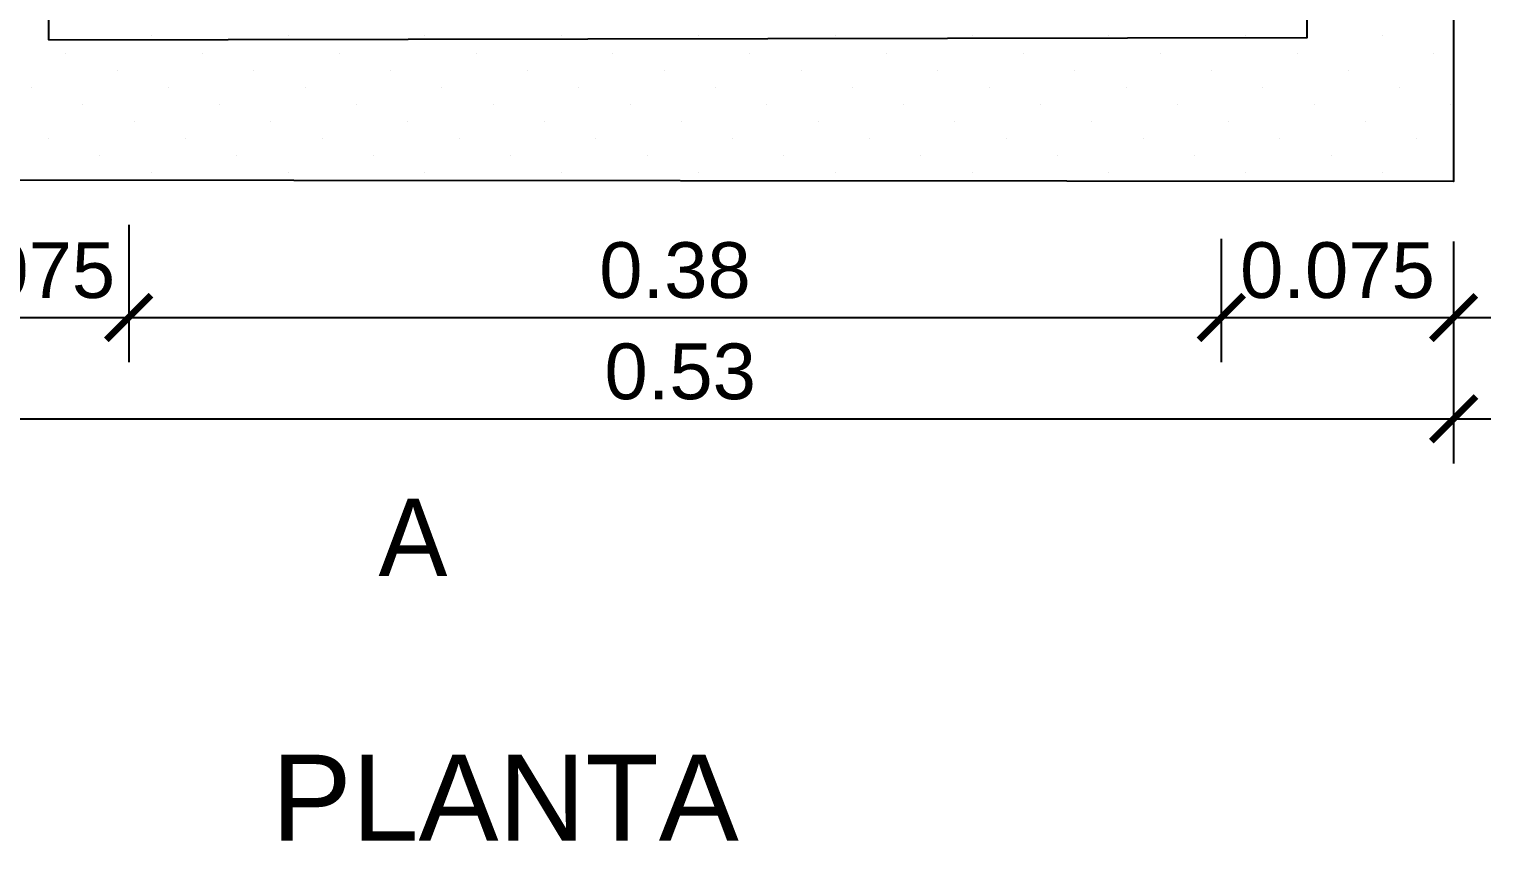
# Model space of a CAD drawing. Header units: millimetres. Extents: x 1147.5 to 1224.1, y 2097.1 to 2139.6.
# Drawn here: x 1208.805 to 1209.395, y 2114.416 to 2114.744 of the extents above; entities that cross this region are included whole.
import ezdxf
from ezdxf.enums import TextEntityAlignment as Align

# ---------------------------------------------------------------- set-up
doc = ezdxf.new("R2010")
doc.units = ezdxf.units.MM
doc.linetypes.add('CENTER', pattern=[1.25, 1, -0.0625, 0.125, -0.0625])
for name, color, linetype in [('AUX2', 8, 'Continuous'), ('G-Dimensiones', 1, 'Continuous'), ('HATCH', 7, 'Continuous'), ('LINES', 1, 'Continuous'), ('TEXTO3', 1, 'Continuous')]:
    doc.layers.add(name, color=color, linetype=linetype)
doc.layers.add('COTAS', color=251, linetype='Continuous', lineweight=13)
doc.styles.add('RomanS', font='stylu.ttf')
doc.styles.get("Standard").update_dxf_attribs({"font": 'arial.ttf'})
doc.dimstyles.new('Dist2', dxfattribs={"dimscale": 0.3, "dimtxt": 0.15, "dimasz": 0.12, "dimexe": 0.12, "dimexo": 0.12, "dimgap": 0.05, "dimtad": 1, "dimdec": 3, "dimzin": 4, "dimdsep": 46, "dimtxsty": 'Standard', "dimblk": 'ARCHTICK', "dimcen": 0.12, "dimdle": 0.1, "dimclrd": 256, "dimclre": 256, "dimclrt": 256, "dimadec": 0, "dimazin": 0, "dimtfac": 1, "dimtdec": 3, "dimtix": 1, "dimtmove": 0, "dimatfit": 0, "dimfxl": 1, "dimtolj": 1, "dimtzin": 0, "dimarcsym": 0})

# ---------------------------------------------------------------- blocks, each defined once
blk = doc.blocks.new('_ArchTick')
at = {"color": 0, "linetype": 'ByBlock', "const_width": 0.150000081}
blk.add_lwpolyline([(-0.5000002699998731, -0.5000002699998731), (0.5000002699998731, 0.5000002699998731)], dxfattribs=at)
blk = doc.blocks.new('*D339')
at = {"layer": 'Defpoints', "color": 0, "transparency": 16777216}
for p in [(1208.755588372781, 2114.651691447365), (1209.380184443837, 2114.648298183748), (1209.380184443837, 2114.586341253424)]:
    blk.add_point(p, dxfattribs=at)
at = {"layer": 'G-Dimensiones', "lineweight": -2, "transparency": 16777216}
for p, q in [((1208.755588372781, 2114.633691447365), (1208.755588372781, 2114.568341253424)), ((1209.380184443837, 2114.630298183748), (1209.380184443837, 2114.568341253424)), ((1208.740588372781, 2114.586341253424), (1209.395184443837, 2114.586341253424))]:
    blk.add_line(p, q, dxfattribs=at)
at = {"layer": 'G-Dimensiones', "lineweight": -2, "transparency": 16777216, "xscale": 0.018, "yscale": 0.018, "zscale": 0.018, "rotation": 180}
blk.add_blockref('_ArchTick', (1208.755588372781, 2114.586341253424), dxfattribs=at)
at = {"layer": 'G-Dimensiones', "lineweight": -2, "transparency": 16777216, "xscale": 0.018, "yscale": 0.018, "zscale": 0.018}
blk.add_blockref('_ArchTick', (1209.380184443837, 2114.586341253424), dxfattribs=at)
at = {"layer": 'G-Dimensiones', "transparency": 16777216, "insert": (1209.067886408309, 2114.60533681959), "char_height": 0.0225, "attachment_point": 5}
blk.add_mtext('\\A1;0.53', dxfattribs=at)
blk = doc.blocks.new('*D340')
at = {"layer": 'Defpoints', "color": 0, "transparency": 16777216}
for p in [(1208.84518135893, 2114.682681605631), (1209.286384963194, 2114.677057164288), (1209.286384963194, 2114.627211705767)]:
    blk.add_point(p, dxfattribs=at)
at = {"layer": 'G-Dimensiones', "lineweight": -2, "transparency": 16777216}
for p, q in [((1208.84518135893, 2114.664681605631), (1208.84518135893, 2114.609211705767)), ((1209.286384963194, 2114.659057164288), (1209.286384963194, 2114.609211705767)), ((1208.83018135893, 2114.627211705767), (1209.301384963194, 2114.627211705767))]:
    blk.add_line(p, q, dxfattribs=at)
at = {"layer": 'G-Dimensiones', "lineweight": -2, "transparency": 16777216, "xscale": 0.018, "yscale": 0.018, "zscale": 0.018, "rotation": 180}
blk.add_blockref('_ArchTick', (1208.84518135893, 2114.627211705767), dxfattribs=at)
at = {"layer": 'G-Dimensiones', "lineweight": -2, "transparency": 16777216, "xscale": 0.018, "yscale": 0.018, "zscale": 0.018}
blk.add_blockref('_ArchTick', (1209.286384963194, 2114.627211705767), dxfattribs=at)
at = {"layer": 'G-Dimensiones', "transparency": 16777216, "insert": (1209.065783161062, 2114.646207271933), "char_height": 0.0225, "attachment_point": 5}
blk.add_mtext('\\A1;0.38', dxfattribs=at)
blk = doc.blocks.new('*X338')
at = {"color": 0}
for p, q in [((324.8271776075704, 201.0834908999244), (324.8271776075704, 201.0834908999244)), ((329.2465949899863, 201.0834908999244), (329.2465949899863, 201.0834908999244)), ((333.6660123724022, 201.0834908999244), (333.6660123724022, 201.0834908999244)), ((338.0854297548181, 201.0834908999244), (338.0854297548181, 201.0834908999244)), ((342.504847137234, 201.0834908999244), (342.504847137234, 201.0834908999244)), ((346.92426451965, 201.0834908999244), (346.92426451965, 201.0834908999244)), ((351.3436819020659, 201.0834908999244), (351.3436819020659, 201.0834908999244)), ((355.7630992844818, 201.0834908999244), (355.7630992844818, 201.0834908999244)), ((360.1825166668978, 201.0834908999244), (360.1825166668978, 201.0834908999244)), ((364.6019340493137, 201.0834908999244), (364.6019340493137, 201.0834908999244)), ((322.0650417435604, 200.5310637271224), (322.0650417435604, 200.5310637271224)), ((326.4844591259763, 200.5310637271224), (326.4844591259763, 200.5310637271224)), ((330.9038765083923, 200.5310637271224), (330.9038765083923, 200.5310637271224)), ((335.3232938908081, 200.5310637271224), (335.3232938908081, 200.5310637271224)), ((339.7427112732241, 200.5310637271224), (339.7427112732241, 200.5310637271224)), ((344.16212865564, 200.5310637271224), (344.16212865564, 200.5310637271224)), ((348.5815460380559, 200.5310637271224), (348.5815460380559, 200.5310637271224)), ((353.0009634204718, 200.5310637271224), (353.0009634204718, 200.5310637271224)), ((357.4203808028877, 200.5310637271224), (357.4203808028877, 200.5310637271224)), ((361.8397981853037, 200.5310637271224), (361.8397981853037, 200.5310637271224)), ((366.2592155677196, 200.5310637271224), (366.2592155677196, 200.5310637271224)), ((323.7223232619664, 199.9786365543204), (323.7223232619664, 199.9786365543204)), ((328.1417406443823, 199.9786365543204), (328.1417406443823, 199.9786365543204)), ((332.5611580267982, 199.9786365543204), (332.5611580267982, 199.9786365543204)), ((336.9805754092141, 199.9786365543204), (336.9805754092141, 199.9786365543204)), ((341.39999279163, 199.9786365543204), (341.39999279163, 199.9786365543204)), ((345.819410174046, 199.9786365543204), (345.819410174046, 199.9786365543204)), ((350.2388275564619, 199.9786365543204), (350.2388275564619, 199.9786365543204)), ((354.6582449388778, 199.9786365543204), (354.6582449388778, 199.9786365543204)), ((359.0776623212938, 199.9786365543204), (359.0776623212938, 199.9786365543204)), ((363.4970797037097, 199.9786365543204), (363.4970797037097, 199.9786365543204)), ((320.9601873979564, 199.4262093815184), (320.9601873979564, 199.4262093815184)), ((325.3796047803723, 199.4262093815184), (325.3796047803723, 199.4262093815184)), ((329.7990221627883, 199.4262093815184), (329.7990221627883, 199.4262093815184)), ((334.2184395452041, 199.4262093815184), (334.2184395452041, 199.4262093815184)), ((338.6378569276201, 199.4262093815184), (338.6378569276201, 199.4262093815184)), ((343.057274310036, 199.4262093815184), (343.057274310036, 199.4262093815184)), ((347.4766916924519, 199.4262093815184), (347.4766916924519, 199.4262093815184)), ((351.8961090748678, 199.4262093815184), (351.8961090748678, 199.4262093815184)), ((356.3155264572837, 199.4262093815184), (356.3155264572837, 199.4262093815184)), ((360.7349438396997, 199.4262093815184), (360.7349438396997, 199.4262093815184)), ((365.1543612221156, 199.4262093815184), (365.1543612221156, 199.4262093815184)), ((322.6174689163624, 198.8737822087164), (322.6174689163624, 198.8737822087164)), ((327.0368862987783, 198.8737822087164), (327.0368862987783, 198.8737822087164)), ((331.4563036811942, 198.8737822087164), (331.4563036811942, 198.8737822087164)), ((335.8757210636101, 198.8737822087164), (335.8757210636101, 198.8737822087164)), ((340.295138446026, 198.8737822087164), (340.295138446026, 198.8737822087164)), ((344.714555828442, 198.8737822087164), (344.714555828442, 198.8737822087164)), ((349.1339732108579, 198.8737822087164), (349.1339732108579, 198.8737822087164)), ((353.5533905932738, 198.8737822087164), (353.5533905932738, 198.8737822087164)), ((357.9728079756898, 198.8737822087164), (357.9728079756898, 198.8737822087164)), ((362.3922253581057, 198.8737822087164), (362.3922253581057, 198.8737822087164)), ((366.8116427405216, 198.8737822087164), (366.8116427405216, 198.8737822087164)), ((324.2747504347684, 198.3213550359145), (324.2747504347684, 198.3213550359145)), ((328.6941678171843, 198.3213550359145), (328.6941678171843, 198.3213550359145)), ((333.1135851996002, 198.3213550359145), (333.1135851996002, 198.3213550359145)), ((337.5330025820161, 198.3213550359145), (337.5330025820161, 198.3213550359145)), ((341.952419964432, 198.3213550359145), (341.952419964432, 198.3213550359145)), ((346.3718373468479, 198.3213550359145), (346.3718373468479, 198.3213550359145)), ((350.7912547292638, 198.3213550359145), (350.7912547292638, 198.3213550359145)), ((355.2106721116797, 198.3213550359145), (355.2106721116797, 198.3213550359145)), ((359.6300894940957, 198.3213550359145), (359.6300894940957, 198.3213550359145)), ((364.0495068765116, 198.3213550359145), (364.0495068765116, 198.3213550359145)), ((321.5126145707584, 197.7689278631125), (321.5126145707584, 197.7689278631125)), ((325.9320319531743, 197.7689278631125), (325.9320319531743, 197.7689278631125)), ((330.3514493355902, 197.7689278631125), (330.3514493355902, 197.7689278631125)), ((334.7708667180061, 197.7689278631125), (334.7708667180061, 197.7689278631125)), ((339.190284100422, 197.7689278631125), (339.190284100422, 197.7689278631125)), ((343.609701482838, 197.7689278631125), (343.609701482838, 197.7689278631125)), ((348.0291188652539, 197.7689278631125), (348.0291188652539, 197.7689278631125)), ((352.4485362476698, 197.7689278631125), (352.4485362476698, 197.7689278631125)), ((356.8679536300858, 197.7689278631125), (356.8679536300858, 197.7689278631125)), ((361.2873710125017, 197.7689278631125), (361.2873710125017, 197.7689278631125)), ((365.7067883949176, 197.7689278631125), (365.7067883949176, 197.7689278631125)), ((323.1698960891644, 197.2165006903105), (323.1698960891644, 197.2165006903105)), ((327.5893134715803, 197.2165006903105), (327.5893134715803, 197.2165006903105)), ((332.0087308539962, 197.2165006903105), (332.0087308539962, 197.2165006903105)), ((336.4281482364121, 197.2165006903105), (336.4281482364121, 197.2165006903105)), ((340.847565618828, 197.2165006903105), (340.847565618828, 197.2165006903105)), ((345.2669830012439, 197.2165006903105), (345.2669830012439, 197.2165006903105)), ((349.6864003836598, 197.2165006903105), (349.6864003836598, 197.2165006903105)), ((354.1058177660757, 197.2165006903105), (354.1058177660757, 197.2165006903105)), ((358.5252351484917, 197.2165006903105), (358.5252351484917, 197.2165006903105)), ((362.9446525309076, 197.2165006903105), (362.9446525309076, 197.2165006903105)), ((324.8271776075703, 196.6640735175085), (324.8271776075703, 196.6640735175085)), ((329.2465949899862, 196.6640735175085), (329.2465949899862, 196.6640735175085)), ((333.6660123724021, 196.6640735175085), (333.6660123724021, 196.6640735175085)), ((338.0854297548181, 196.6640735175085), (338.0854297548181, 196.6640735175085)), ((342.504847137234, 196.6640735175085), (342.504847137234, 196.6640735175085)), ((346.9242645196499, 196.6640735175085), (346.9242645196499, 196.6640735175085)), ((351.3436819020658, 196.6640735175085), (351.3436819020658, 196.6640735175085)), ((355.7630992844818, 196.6640735175085), (355.7630992844818, 196.6640735175085)), ((360.1825166668977, 196.6640735175085), (360.1825166668977, 196.6640735175085)), ((364.6019340493136, 196.6640735175085), (364.6019340493136, 196.6640735175085))]:
    blk.add_line(p, q, dxfattribs=at)
blk = doc.blocks.new('*D341')
at = {"layer": 'Defpoints', "color": 0, "transparency": 16777216}
for p in [(1208.755588372781, 2114.682681605631), (1208.84518135893, 2114.682681605631), (1208.84518135893, 2114.627211705767)]:
    blk.add_point(p, dxfattribs=at)
at = {"layer": 'G-Dimensiones', "lineweight": -2, "transparency": 16777216}
for p, q in [((1208.755588372781, 2114.664681605631), (1208.755588372781, 2114.609211705767)), ((1208.84518135893, 2114.664681605631), (1208.84518135893, 2114.609211705767)), ((1208.755588372781, 2114.627211705767), (1208.737588372781, 2114.627211705767)), ((1208.755588372781, 2114.627211705767), (1208.84518135893, 2114.627211705767)), ((1208.84518135893, 2114.627211705767), (1208.86318135893, 2114.627211705767))]:
    blk.add_line(p, q, dxfattribs=at)
at = {"layer": 'G-Dimensiones', "lineweight": -2, "transparency": 16777216, "xscale": 0.018, "yscale": 0.018, "zscale": 0.018}
blk.add_blockref('_ArchTick', (1208.755588372781, 2114.627211705767), dxfattribs=at)
at = {"layer": 'G-Dimensiones', "lineweight": -2, "transparency": 16777216, "xscale": 0.018, "yscale": 0.018, "zscale": 0.018, "rotation": 180}
blk.add_blockref('_ArchTick', (1208.84518135893, 2114.627211705767), dxfattribs=at)
at = {"layer": 'G-Dimensiones', "transparency": 16777216, "insert": (1208.800384865855, 2114.646199597991), "char_height": 0.0225, "attachment_point": 5}
blk.add_mtext('\\A1;0.075', dxfattribs=at)
blk = doc.blocks.new('*D351')
at = {"layer": 'Defpoints', "color": 0, "transparency": 16777216}
for p in [(1209.286384963194, 2114.677057164288), (1209.380184443837, 2114.675895078396), (1209.380184443837, 2114.627211705767)]:
    blk.add_point(p, dxfattribs=at)
at = {"layer": 'G-Dimensiones', "lineweight": -2, "transparency": 16777216}
for p, q in [((1209.286384963194, 2114.659057164288), (1209.286384963194, 2114.609211705767)), ((1209.380184443837, 2114.657895078396), (1209.380184443837, 2114.609211705767)), ((1209.271384963194, 2114.627211705767), (1209.395184443837, 2114.627211705767))]:
    blk.add_line(p, q, dxfattribs=at)
at = {"layer": 'G-Dimensiones', "lineweight": -2, "transparency": 16777216, "xscale": 0.018, "yscale": 0.018, "zscale": 0.018, "rotation": 180}
blk.add_blockref('_ArchTick', (1209.286384963194, 2114.627211705767), dxfattribs=at)
at = {"layer": 'G-Dimensiones', "lineweight": -2, "transparency": 16777216, "xscale": 0.018, "yscale": 0.018, "zscale": 0.018}
blk.add_blockref('_ArchTick', (1209.380184443837, 2114.627211705767), dxfattribs=at)
at = {"layer": 'G-Dimensiones', "transparency": 16777216, "insert": (1209.333284703515, 2114.646199597991), "char_height": 0.0225, "attachment_point": 5}
blk.add_mtext('\\A1;0.075', dxfattribs=at)

msp = doc.modelspace()

# ---------------------------------------------------------------- linework, layer by layer
at = {"layer": 'AUX2'}
msp.add_lwpolyline([(1208.812779081614, 2114.739278340717), (1209.321002045188, 2114.740245155971), (1209.320893281089, 2115.075895983708), (1208.812319930209, 2115.075487324848)], close=True, dxfattribs=at)
at = {"layer": 'COTAS', "linetype": 'CENTER'}
msp.add_lwpolyline([(1208.988491635764, 2114.534596323135, 0, 0.0125, 0), (1209.025991635764, 2114.534596323135, 0, 0, 0), (1209.063491635764, 2114.534596323135, 0, 0, 0), (1209.063491635764, 2115.193775114825, 0, 0, 0), (1209.025991635764, 2115.193775114825, 0.0125, 0, 0), (1208.988491635764, 2115.193775114825, 0, 0, 0)], format="xyseb", dxfattribs=at)
at = {"layer": 'LINES'}
msp.add_lwpolyline([(1208.755588372781, 2114.682681605631), (1208.755929633597, 2115.131001078826), (1209.380317275531, 2115.131726638852), (1209.380184443837, 2114.682145078397)], close=True, dxfattribs=at)

# ---------------------------------------------------------------- block references
at = {"layer": 'HATCH', "xscale": 0.0125, "yscale": 0.0125, "zscale": 0.0125}
msp.add_blockref('*X338', (1204.79395109596, 2112.227348529591), dxfattribs=at)

# ---------------------------------------------------------------- texts
at = {"layer": 'TEXTO3', "style": 'RomanS'}
msp.add_text('A', height=0.03125, dxfattribs=at).set_placement((1208.959973912336, 2114.538452391013), align=Align.MIDDLE)
at = {"layer": 'TEXTO3'}
msp.add_text('PLANTA', height=0.03472222222222091, dxfattribs=at).set_placement((1208.997224859813, 2114.433381631862), align=Align.MIDDLE)

# ---------------------------------------------------------------- dimensions: what is measured, and where the dimension line sits
at = {"layer": 'G-Dimensiones'}
for base, p1, p2, text, picture, middle in [((1208.84518135893, 2114.627211705767), (1208.755588372781, 2114.682681605631), (1208.84518135893, 2114.682681605631), '0.075', '*D341', (1208.800384865855, 2114.646199597991)), ((1209.286384963194, 2114.627211705767), (1208.84518135893, 2114.682681605631), (1209.286384963194, 2114.677057164288), '0.38', '*D340', (1209.065783161062, 2114.646207271933)), ((1209.380184443837, 2114.627211705767), (1209.286384963194, 2114.677057164288), (1209.380184443837, 2114.675895078396), '0.075', '*D351', (1209.333284703515, 2114.646199597991)), ((1209.380184443837, 2114.586341253424), (1208.755588372781, 2114.651691447365), (1209.380184443837, 2114.648298183748), '0.53', '*D339', (1209.067886408309, 2114.60533681959))]:
    dim = msp.add_linear_dim(base=base, p1=p1, p2=p2, text=text, dimstyle='Dist2', override={"dimscale": 0.15}, dxfattribs=at)
    dim.commit()
    dim.dimension.update_dxf_attribs({"geometry": picture, "text_midpoint": middle})

doc.saveas('drawing.dxf')
